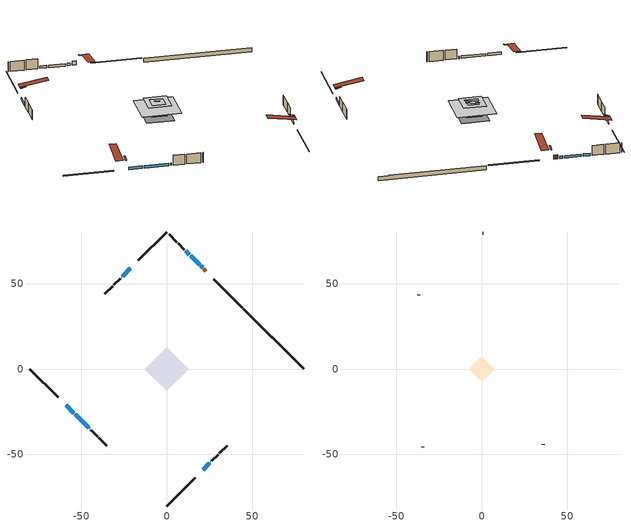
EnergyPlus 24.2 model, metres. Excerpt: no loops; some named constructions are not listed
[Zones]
conditioned space
 floor adiabatic (AdiabaticFloorConstruction): -12.82,0 0,12.82 12.82,0 0,-12.82 z3.2
 floor foundation (Slab1 construction): -9.17,0 0,9.17 9.17,0 0,-9.17 z-1.32
 floor foundation (Slab2 construction): -5.06,0 0,5.06 5.06,0 0,-5.06 z0
 wall outside (RimJoist1 construction): 0,-80.31 16.58,-63.73 / -80.31,0 -63.73,-16.58 / 0,80.31 -16.58,63.73 / 44.27,36.04 27.69,52.62 z0.76:1.06
 wall outside (AdiabaticWallConstruction 1): 22.88,57.43 21.66,58.65 z0.76:2.79
 wall outside (AdiabaticWallConstruction): 21.01,59.31 19.93,60.39 / -58.92,-21.39 -54.39,-25.92 / -21.39,58.92 -25.83,54.48 / 19.27,61.04 13.94,66.37 / 13.29,67.03 11.02,69.29 / 21.39,-58.92 24.94,-55.37 / -53.74,-26.58 -45.75,-34.57 / -45.09,-35.22 -44.94,-35.37 / -26.49,53.82 -26.64,53.68 / 25.6,-54.71 25.75,-54.57 z0.76:1.98
 wall outside (Wall1 construction): 26.4,-53.91 30.15,-50.16 / -44.29,-36.03 -40.54,-39.77 / -27.29,53.02 -31.04,49.28 / 10.37,69.95 6.62,73.69 z0.76:5.64
 wall outside (Wall2 construction): 30.8,-49.51 35.37,-44.94 / -39.88,-40.43 -35.32,-45 / -31.69,48.62 -36.26,44.05 / 5.96,74.35 1.39,78.92 z0.76:5.64
 wall foundation (FoundationWall1 construction): 44.93,35.38,-1.32 44.93,35.38,0.76 76.77,3.54,0.76 76.77,3.54,0.61 80.31,0,0.61 80.31,0,-1.32
 window (WindowConstruction 6): 21.01,59.31 19.93,60.38 z0.76:1.98
 window (WindowConstruction 1): -58.92,-21.39 -54.39,-25.92 z0.76:1.98
 window (WindowConstruction 2): -21.39,58.92 -25.83,54.48 z0.76:1.98
 window (WindowConstruction 3): 19.27,61.04 13.94,66.37 z0.76:1.98
 window (WindowConstruction 4): 13.29,67.03 11.02,69.29 z0.76:1.98
 window (WindowConstruction 5): 21.39,-58.92 24.94,-55.37 z0.76:1.98
 window (WindowConstruction): -53.74,-26.58 -45.75,-34.57 z0.76:1.98
 window (WindowConstruction 7): -45.09,-35.22 -44.94,-35.37 z0.76:1.98
 window (WindowConstruction 8): -26.49,53.82 -26.63,53.68 z0.76:1.98
 window (WindowConstruction 9): 25.6,-54.71 25.75,-54.57 z0.76:1.98
 door (Door): 22.88,57.43 21.66,58.65 z0.76:2.79
 ceiling adiabatic (AdiabaticFloorConstruction): 0,-12.82 12.82,0 0,12.82 -12.82,0 z3.2
attic - vented
 floor to conditioned space (Floor1 construction Reversed): -4.41,0 0,4.41 4.41,0 0,-4.41 z5.64
 floor to conditioned space (Floor2 construction Reversed): -3.65,0 0,3.65 3.65,0 0,-3.65 z5.64
 floor to conditioned space (Floor3 construction Reversed): -7.55,0 0,7.55 7.55,0 0,-7.55 z5.64
 floor to conditioned space (Floor5 construction Reversed): -1.77,0 0,1.77 1.77,0 0,-1.77 z5.64
 wall outside (Wall3 construction): 36.03,-44.28 36.11,-44.2 / -34.66,-45.65 -34.58,-45.74 / -36.92,43.39 -37,43.31 / 0.74,79.57 0.66,79.66 z0.76:5.64
 roof outside (Roof1 construction): 19.62,-60.69,5.64 10.22,-51.28,7.85 7.83,-53.67,7.85 17.24,-63.07,5.64; -60.69,-19.62,5.64 -51.28,-10.22,7.85 -53.67,-7.83,7.85 -63.07,-17.24,5.64; -19.62,60.69,5.64 -10.22,51.28,7.85 -7.83,53.67,7.85 -17.24,63.07,5.64; 24.65,55.66,5.64 15.24,46.26,7.85 17.63,43.87,7.85 27.03,53.28,5.64
 roof outside (Roof5 construction): 20.74,-59.58,5.64 19.01,-57.85,6.45 18.56,-58.31,6.45 20.28,-60.03,5.64; -59.58,-20.74,5.64 -57.85,-19.01,6.45 -58.31,-18.56,6.45 -60.03,-20.28,5.64; -20.74,59.58,5.64 -19.01,57.85,6.45 -18.56,58.31,6.45 -20.28,60.03,5.64; 23.54,56.78,5.64 21.81,55.05,6.45 22.27,54.6,6.45 23.99,56.32,5.64
[Material] Roughness=Rough; Thermal Absorptance=0.9
Name | Thickness {m} | Conductivity {W/m-K} | Density {kg/m3} | Specific Heat {J/kg-K} | Solar Absorptance | Visible Absorptance
ceiling loosefill ins | 0.254 | 0.0480833 | 16.02 | 1046.75 | 0.7 | 0.7
ceiling stud and cavity | 0.1397 | 0.149975 | 65.682 | 1177.47 | 0.7 | 0.7
ceiling stud and cavity 1 | 0.1397 | 0.151118 | 65.682 | 1177.47 | 0.7 | 0.7
ceiling stud and cavity 2 | 0.1397 | 0.149692 | 65.682 | 1177.47 | 0.7 | 0.7
ceiling stud and cavity 3 | 0.1397 | 0.15316 | 65.682 | 1177.47 | 0.7 | 0.7
gypsum board | 0.0127 | 0.160291 | 801 | 837.4 | 0.6 | 0.6
[Construction]
Floor1 construction: ceiling loosefill ins, ceiling stud and cavity, gypsum board
Floor2 construction: ceiling loosefill ins, ceiling stud and cavity 1, gypsum board
Floor3 construction: ceiling loosefill ins, ceiling stud and cavity 2, gypsum board
Floor5 construction: ceiling loosefill ins, ceiling stud and cavity 3, gypsum board
[EnergyManagementSystem:Program]
natural_vent_program: Set Tin = tin_s; Set Tout = tout_s; Set Wout = out_wt_s; Set Pbar = out_pb_s; Set Phiout = (@RhFnTdbWPb Tout Wout Pbar); Set MaxHR = 0.0115; Set Tnvsp = (htg_sp_s + clg_sp_s) / 2; Set NVavail = natural_vent_s; Set ClgSsnAvail = cool_season; Set Qnv = 0; Set Qwhf = 0; Set whole_house_fan_mix_act = 0; Set whole_house_fan_act = 0; If ((Wout < MaxHR) && (Tin > Tout) && (Tin > Tnvsp) && (ClgSsnAvail > 0)); Set WHF_Flow = 0; Set Adj = (Tin-Tnvsp)/(Tin-Tout); Set Adj = (@Min Adj 1); Set Adj = (@Max Adj 0); If (WHF_Flow > 0); Set Qwhf = WHF_Flow*Adj; Set whole_house_fan_mix_act = WHF_Flow*Adj; Set WHF_W = 0; Set whole_house_fan_act = WHF_W*Adj; ElseIf (NVavail > 0); Set NVArea = 0.0; Set Cs = 0.00019470014661827125; Set Cw = 3.2664744436838025e-05; Set Tdiff = Tin-Tout; Set dT = (@Abs Tdiff); Set Vwind = site_vw_s; Set SGNV = NVArea*Adj*((((Cs*dT)+(Cw*(Vwind^2)))^0.5)/1000); Set MaxNV = 6.898334644077314; Set Qnv = (@Min SGNV MaxNV); EndIf; EndIf; Set natural_vent_flow_act = Qnv; Set whole_house_fan_flow_act = Qwhf; Set natural_vent_program_Qnv = Qnv; Set natural_vent_program_Qwhf = Qwhf
total_airflows_program: Set total_infil_flow_rate = 0; Set total_mechvent_flow_rate = 0; Set total_natvent_flow_rate = 0; Set total_whf_flow_rate = 0; Set total_infil_flow_rate = total_infil_flow_rate + (infil_program_Qinf * 1); Set total_mechvent_flow_rate = total_mechvent_flow_rate + (infil_program_Qfan * 1); Set total_natvent_flow_rate = total_natvent_flow_rate + (natural_vent_program_Qnv * 1); Set total_whf_flow_rate = total_whf_flow_rate + (natural_vent_program_Qwhf * 1)
total_loads_program: Set loads_htg_tot = 0; Set loads_clg_tot = 0; If htg_load_cond > 0; Set loads_htg_tot = loads_htg_tot + (htg_load_cond - clg_load_cond) * 1.0; EndIf; Set loads_htg_tot = (@Max loads_htg_tot 0); If clg_load_cond > 0; Set loads_clg_tot = loads_clg_tot + (clg_load_cond - htg_load_cond) * 1.0; EndIf; Set loads_clg_tot = (@Max loads_clg_tot 0)
unit_heater_supply_fan_disaggregate_program: Set unit_heater_supply_fan_primary_htg = 0; If unit_heater_htg_coil_s > 0; Set unit_heater_supply_fan_primary_htg = unit_heater_supply_fan_s; EndIf
unmet_hours_program: Set htg_unmet_hours = 0; Set clg_unmet_hours = 0; Set unit_htg_unmet_hours = 0; If ((DayOfYear >= 1) && (DayOfYear <= 365)); Set unit_htg_unmet_hours = unit_htg_unmet_hours + conditioned_space_htg_unmet_s; If unit_htg_unmet_hours > htg_unmet_hours; Set htg_unmet_hours = unit_htg_unmet_hours; EndIf; EndIf; Set unit_clg_unmet_hours = 0; If ((DayOfYear >= 1) && (DayOfYear <= 365)); Set unit_clg_unmet_hours = unit_clg_unmet_hours + conditioned_space_clg_unmet_s; If unit_clg_unmet_hours > clg_unmet_hours; Set clg_unmet_hours = unit_clg_unmet_hours; EndIf; EndIf
water_heater_EC_adj: If WarmupFlag == 0; Set dhw_e_cons = water_heater_energy + water_heater_on_cycle_parasitic + water_heater_off_cycle_parasitic; Set water_heater_ec_adj_act = 0.0 * dhw_e_cons / 1; EndIf
[EnergyManagementSystem:ProgramCallingManager]
air_source_heat_pump_supply_fan_disaggregate_program_calling_manager: EndOfSystemTimestepBeforeHVACReporting; air_source_heat_pump_supply_fan_disaggregate_program
component_loads_program_calling_manager: EndOfZoneTimestepAfterZoneReporting; component_loads_program
fridge_schedule_program_calling_manager: BeginZoneTimestepAfterInitHeatBalance; fridge_schedule_program
infil_program_calling_manager: BeginZoneTimestepAfterInitHeatBalance; infil_program
natural_vent_program_calling_manager: BeginZoneTimestepAfterInitHeatBalance; natural_vent_program
total_airflows_program_calling_manager: EndOfZoneTimestepAfterZoneReporting; total_airflows_program
total_loads_program_calling_manager: EndOfZoneTimestepAfterZoneReporting; total_loads_program
unit_heater_supply_fan_disaggregate_program_calling_manager: EndOfSystemTimestepBeforeHVACReporting; unit_heater_supply_fan_disaggregate_program
unmet_hours_program_calling_manager: EndOfZoneTimestepBeforeZoneReporting; unmet_hours_program
water_heater_EC_adj_ProgramManager: EndOfSystemTimestepBeforeHVACReporting; water_heater_EC_adj
[EnergyManagementSystem:OutputVariable] Type of Data in Variable=Summed
Name | EMS Variable | Update Frequency | EMS Program or Subroutine | Units
air source heat pump supply fan disaggregate clg | air_source_heat_pump_supply_fan_clg | SystemTimestep | air_source_heat_pump_supply_fan_disaggregate_program | J
air source heat pump supply fan disaggregate htg backup | air_source_heat_pump_supply_fan_backup_htg | SystemTimestep | air_source_heat_pump_supply_fan_disaggregate_program | J
air source heat pump supply fan disaggregate htg primary | air_source_heat_pump_supply_fan_primary_htg | SystemTimestep | air_source_heat_pump_supply_fan_disaggregate_program | J
unit heater supply fan disaggregate htg primary | unit_heater_supply_fan_primary_htg | SystemTimestep | unit_heater_supply_fan_disaggregate_program | J
loads_htg_tot_peakload_outvar; loads_htg_tot_annual_outvar; Energy Management System Output Variable 1; Energy Management System Output Variable 45 | loads_htg_tot | ZoneTimestep | total_loads_program | J
loads_clg_tot_peakload_outvar; loads_clg_tot_annual_outvar; Energy Management System Output Variable 2; Energy Management System Output Variable 46 | loads_clg_tot | ZoneTimestep | total_loads_program | J
htg_unmet_hours_annual_outvar; Energy Management System Output Variable 3 | htg_unmet_hours | ZoneTimestep | unmet_hours_program | hr
clg_unmet_hours_annual_outvar; Energy Management System Output Variable 4 | clg_unmet_hours | ZoneTimestep | unmet_hours_program | hr
loads_htg_roofs_annual_outvar; Energy Management System Output Variable 5 | loads_htg_roofs | ZoneTimestep | component_loads_program | J
loads_htg_ceilings_annual_outvar; Energy Management System Output Variable 6 | loads_htg_ceilings | ZoneTimestep | component_loads_program | J
loads_htg_walls_annual_outvar; Energy Management System Output Variable 7 | loads_htg_walls | ZoneTimestep | component_loads_program | J
loads_htg_rim_joists_annual_outvar; Energy Management System Output Variable 8 | loads_htg_rim_joists | ZoneTimestep | component_loads_program | J
loads_htg_foundation_walls_annual_outvar; Energy Management System Output Variable 9 | loads_htg_foundation_walls | ZoneTimestep | component_loads_program | J
loads_htg_doors_annual_outvar; Energy Management System Output Variable 10 | loads_htg_doors | ZoneTimestep | component_loads_program | J
loads_htg_windows_conduction_annual_outvar; Energy Management System Output Variable 11 | loads_htg_windows_conduction | ZoneTimestep | component_loads_program | J
loads_htg_windows_solar_annual_outvar; Energy Management System Output Variable 12 | loads_htg_windows_solar | ZoneTimestep | component_loads_program | J
loads_htg_skylights_conduction_annual_outvar; Energy Management System Output Variable 13 | loads_htg_skylights_conduction | ZoneTimestep | component_loads_program | J
loads_htg_skylights_solar_annual_outvar; Energy Management System Output Variable 14 | loads_htg_skylights_solar | ZoneTimestep | component_loads_program | J
loads_htg_floors_annual_outvar; Energy Management System Output Variable 15 | loads_htg_floors | ZoneTimestep | component_loads_program | J
loads_htg_slabs_annual_outvar; Energy Management System Output Variable 16 | loads_htg_slabs | ZoneTimestep | component_loads_program | J
loads_htg_internal_mass_annual_outvar; Energy Management System Output Variable 17 | loads_htg_internal_mass | ZoneTimestep | component_loads_program | J
loads_htg_infil_annual_outvar; Energy Management System Output Variable 18 | loads_htg_infil | ZoneTimestep | component_loads_program | J
loads_htg_natvent_annual_outvar; Energy Management System Output Variable 19 | loads_htg_natvent | ZoneTimestep | component_loads_program | J
loads_htg_mechvent_annual_outvar; Energy Management System Output Variable 20 | loads_htg_mechvent | ZoneTimestep | component_loads_program | J
loads_htg_whf_annual_outvar; Energy Management System Output Variable 21 | loads_htg_whf | ZoneTimestep | component_loads_program | J
loads_htg_ducts_annual_outvar; Energy Management System Output Variable 22 | loads_htg_ducts | ZoneTimestep | component_loads_program | J
loads_htg_intgains_annual_outvar; Energy Management System Output Variable 23 | loads_htg_intgains | ZoneTimestep | component_loads_program | J
loads_htg_lighting_annual_outvar; Energy Management System Output Variable 24 | loads_htg_lighting | ZoneTimestep | component_loads_program | J
loads_clg_roofs_annual_outvar; Energy Management System Output Variable 25 | loads_clg_roofs | ZoneTimestep | component_loads_program | J
loads_clg_ceilings_annual_outvar; Energy Management System Output Variable 26 | loads_clg_ceilings | ZoneTimestep | component_loads_program | J
loads_clg_walls_annual_outvar; Energy Management System Output Variable 27 | loads_clg_walls | ZoneTimestep | component_loads_program | J
loads_clg_rim_joists_annual_outvar; Energy Management System Output Variable 28 | loads_clg_rim_joists | ZoneTimestep | component_loads_program | J
loads_clg_foundation_walls_annual_outvar; Energy Management System Output Variable 29 | loads_clg_foundation_walls | ZoneTimestep | component_loads_program | J
loads_clg_doors_annual_outvar; Energy Management System Output Variable 30 | loads_clg_doors | ZoneTimestep | component_loads_program | J
loads_clg_windows_conduction_annual_outvar; Energy Management System Output Variable 31 | loads_clg_windows_conduction | ZoneTimestep | component_loads_program | J
loads_clg_windows_solar_annual_outvar; Energy Management System Output Variable 32 | loads_clg_windows_solar | ZoneTimestep | component_loads_program | J
loads_clg_skylights_conduction_annual_outvar; Energy Management System Output Variable 33 | loads_clg_skylights_conduction | ZoneTimestep | component_loads_program | J
loads_clg_skylights_solar_annual_outvar; Energy Management System Output Variable 34 | loads_clg_skylights_solar | ZoneTimestep | component_loads_program | J
loads_clg_floors_annual_outvar; Energy Management System Output Variable 35 | loads_clg_floors | ZoneTimestep | component_loads_program | J
loads_clg_slabs_annual_outvar; Energy Management System Output Variable 36 | loads_clg_slabs | ZoneTimestep | component_loads_program | J
loads_clg_internal_mass_annual_outvar; Energy Management System Output Variable 37 | loads_clg_internal_mass | ZoneTimestep | component_loads_program | J
loads_clg_infil_annual_outvar; Energy Management System Output Variable 38 | loads_clg_infil | ZoneTimestep | component_loads_program | J
loads_clg_natvent_annual_outvar; Energy Management System Output Variable 39 | loads_clg_natvent | ZoneTimestep | component_loads_program | J
loads_clg_mechvent_annual_outvar; Energy Management System Output Variable 40 | loads_clg_mechvent | ZoneTimestep | component_loads_program | J
loads_clg_whf_annual_outvar; Energy Management System Output Variable 41 | loads_clg_whf | ZoneTimestep | component_loads_program | J
loads_clg_ducts_annual_outvar; Energy Management System Output Variable 42 | loads_clg_ducts | ZoneTimestep | component_loads_program | J
loads_clg_intgains_annual_outvar; Energy Management System Output Variable 43 | loads_clg_intgains | ZoneTimestep | component_loads_program | J
loads_clg_lighting_annual_outvar; Energy Management System Output Variable 44 | loads_clg_lighting | ZoneTimestep | component_loads_program | J
[Schedule:Day:Interval]
interior lighting schedule day 2: No, 01:00, 0.0927273, 04:00, 0.0772727, 05:00, 0.085, 06:00, 0.139091, 07:00, 0.231818, 08:00, 0.293636, 10:00, 0.316818, 11:00, 0.301364, 12:00, 0.285909, 13:00, 0.278182, 14:00, 0.270455, 15:00, 0.285909, 16:00, 0.316818, 17:00, 0.386364, 18:00, 0.502273, 19:00, 0.664545, 20:00, 0.819091, 21:00, 0.85, 22:00, 0.610455, 23:00, 0.309091, 24:00, 0.139091
interior lighting schedule day 3: No, 01:00, 0.0845455, 04:00, 0.0704545, 05:00, 0.0775, 06:00, 0.126818, 07:00, 0.211364, 08:00, 0.267727, 10:00, 0.288864, 11:00, 0.274773, 12:00, 0.260682, 13:00, 0.253636, 14:00, 0.246591, 15:00, 0.260682, 16:00, 0.288864, 17:00, 0.352273, 18:00, 0.457955, 19:00, 0.605909, 20:00, 0.746818, 21:00, 0.775, 22:00, 0.556591, 23:00, 0.281818, 24:00, 0.126818
interior lighting schedule day 4: No, 01:00, 0.0763636, 04:00, 0.0636364, 05:00, 0.07, 06:00, 0.114545, 07:00, 0.190909, 08:00, 0.241818, 10:00, 0.260909, 11:00, 0.248182, 12:00, 0.235455, 13:00, 0.229091, 14:00, 0.222727, 15:00, 0.235455, 16:00, 0.260909, 17:00, 0.318182, 18:00, 0.413636, 19:00, 0.547273, 20:00, 0.674545, 21:00, 0.7, 22:00, 0.502727, 23:00, 0.254545, 24:00, 0.114545
interior lighting schedule day 5: No, 01:00, 0.0727273, 04:00, 0.0606061, 05:00, 0.0666667, 06:00, 0.109091, 07:00, 0.181818, 08:00, 0.230303, 10:00, 0.248485, 11:00, 0.236364, 12:00, 0.224242, 13:00, 0.218182, 14:00, 0.212121, 15:00, 0.224242, 16:00, 0.248485, 17:00, 0.30303, 18:00, 0.393939, 19:00, 0.521212, 20:00, 0.642424, 21:00, 0.666667, 22:00, 0.478788, 23:00, 0.242424, 24:00, 0.109091
interior lighting schedule day 6: No, 01:00, 0.0745455, 04:00, 0.0621212, 05:00, 0.0683333, 06:00, 0.111818, 07:00, 0.186364, 08:00, 0.236061, 10:00, 0.254697, 11:00, 0.242273, 12:00, 0.229848, 13:00, 0.223636, 14:00, 0.217424, 15:00, 0.229848, 16:00, 0.254697, 17:00, 0.310606, 18:00, 0.403788, 19:00, 0.534242, 20:00, 0.658485, 21:00, 0.683333, 22:00, 0.490758, 23:00, 0.248485, 24:00, 0.111818
interior lighting schedule day 7: No, 01:00, 0.08, 04:00, 0.0666667, 05:00, 0.0733333, 06:00, 0.12, 07:00, 0.2, 08:00, 0.253333, 10:00, 0.273333, 11:00, 0.26, 12:00, 0.246667, 13:00, 0.24, 14:00, 0.233333, 15:00, 0.246667, 16:00, 0.273333, 17:00, 0.333333, 18:00, 0.433333, 19:00, 0.573333, 20:00, 0.706667, 21:00, 0.733333, 22:00, 0.526667, 23:00, 0.266667, 24:00, 0.12
interior lighting schedule day 8: No, 01:00, 0.0890909, 04:00, 0.0742424, 05:00, 0.0816667, 06:00, 0.133636, 07:00, 0.222727, 08:00, 0.282121, 10:00, 0.304394, 11:00, 0.289545, 12:00, 0.274697, 13:00, 0.267273, 14:00, 0.259848, 15:00, 0.274697, 16:00, 0.304394, 17:00, 0.371212, 18:00, 0.482576, 19:00, 0.638485, 20:00, 0.78697, 21:00, 0.816667, 22:00, 0.586515, 23:00, 0.29697, 24:00, 0.133636
interior lighting schedule day 9: No, 01:00, 0.0972727, 04:00, 0.0810606, 05:00, 0.0891667, 06:00, 0.145909, 07:00, 0.243182, 08:00, 0.30803, 10:00, 0.332348, 11:00, 0.316136, 12:00, 0.299924, 13:00, 0.291818, 14:00, 0.283712, 15:00, 0.299924, 16:00, 0.332348, 17:00, 0.405303, 18:00, 0.526894, 19:00, 0.697121, 20:00, 0.859242, 21:00, 0.891667, 22:00, 0.640379, 23:00, 0.324242, 24:00, 0.145909
interior lighting schedule day 10: No, 01:00, 0.105455, 04:00, 0.0878788, 05:00, 0.0966667, 06:00, 0.158182, 07:00, 0.263636, 08:00, 0.333939, 10:00, 0.360303, 11:00, 0.342727, 12:00, 0.325152, 13:00, 0.316364, 14:00, 0.307576, 15:00, 0.325152, 16:00, 0.360303, 17:00, 0.439394, 18:00, 0.571212, 19:00, 0.755758, 20:00, 0.931515, 21:00, 0.966667, 22:00, 0.694242, 23:00, 0.351515, 24:00, 0.158182
interior lighting schedule day 11: No, 01:00, 0.109091, 04:00, 0.0909091, 05:00, 0.1, 06:00, 0.163636, 07:00, 0.272727, 08:00, 0.345455, 10:00, 0.372727, 11:00, 0.354545, 12:00, 0.336364, 13:00, 0.327273, 14:00, 0.318182, 15:00, 0.336364, 16:00, 0.372727, 17:00, 0.454545, 18:00, 0.590909, 19:00, 0.781818, 20:00, 0.963636, 21:00, 1, 22:00, 0.718182, 23:00, 0.363636, 24:00, 0.163636
occupants schedule day: No, 05:00, 0.426829, 06:00, 0.719512, 07:00, 1, 08:00, 0.670732, 09:00, 0.329268, 14:00, 0.170732, 15:00, 0.231707, 16:00, 0.329268, 17:00, 0.5, 18:00, 0.670732, 19:00, 0.829268, 21:00, 1, 22:00, 0.853659, 23:00, 0.646341, 24:00, 0.426829
occupants schedule default day; clothes dryer schedule default day; cooking range schedule default day; misc plug loads schedule default day; general water use schedule default day; clothes dryer exhaust 0 schedule default day; cooling season schedule day; cooling season schedule day 2; cooling season schedule default day; exterior lighting schedule default day; natural vent schedule default day: No, 24:00, 0
clothes dryer schedule day; clothes dryer exhaust 0 schedule day: No, 01:00, 0.123457, 02:00, 0.0740741, 03:00, 0.0493827, 04:00, 0.0246914, 05:00, 0.0493827, 06:00, 0.0740741, 07:00, 0.197531, 08:00, 0.395062, 09:00, 0.592593, 10:00, 0.839506, 11:00, 0.962963, 12:00, 1, 13:00, 0.91358, 14:00, 0.82716, 15:00, 0.716049, 16:00, 0.753086, 17:00, 0.679012, 18:00, 0.666667, 20:00, 0.62963, 21:00, 0.641975, 22:00, 0.666667, 23:00, 0.54321, 24:00, 0.296296
cooking range schedule day: No, 05:00, 0.0597015, 06:00, 0.11194, 07:00, 0.171642, 08:00, 0.291045, 11:00, 0.343284, 12:00, 0.402985, 13:00, 0.462687, 14:00, 0.343284, 15:00, 0.291045, 16:00, 0.402985, 17:00, 0.567164, 18:00, 1, 19:00, 0.850746, 20:00, 0.432836, 21:00, 0.291045, 22:00, 0.231343, 23:00, 0.171642, 24:00, 0.11194
misc plug loads schedule day: No, 06:00, 0.705882, 07:00, 0.745098, 08:00, 0.803922, 15:00, 0.823529, 16:00, 0.862745, 17:00, 0.921569, 18:00, 0.980392, 19:00, 1, 20:00, 0.980392, 21:00, 0.941176, 22:00, 0.862745, 23:00, 0.784314, 24:00, 0.72549
general water use schedule day: No, 01:00, 0.315068, 03:00, 0.287671, 04:00, 0.342466, 05:00, 0.369863, 06:00, 0.520548, 07:00, 0.60274, 08:00, 0.534247, 10:00, 0.506849, 11:00, 0.465753, 14:00, 0.479452, 15:00, 0.534247, 16:00, 0.589041, 17:00, 0.69863, 18:00, 0.876712, 19:00, 0.890411, 20:00, 0.986301, 21:00, 1, 22:00, 0.863014, 23:00, 0.616438, 24:00, 0.465753
cooling season schedule day 1: No, 24:00, 1
exterior lighting schedule day: No, 01:00, 0.566667, 03:00, 0.524167, 05:00, 0.495833, 06:00, 0.5525, 07:00, 0.623333, 08:00, 0.580833, 09:00, 0.439167, 10:00, 0.354167, 12:00, 0.34, 13:00, 0.354167, 14:00, 0.396667, 15:00, 0.425, 16:00, 0.495833, 17:00, 0.623333, 18:00, 0.793333, 19:00, 0.906667, 20:00, 0.963333, 21:00, 0.991667, 22:00, 0.920833, 23:00, 0.793333, 24:00, 0.665833
exterior lighting schedule day 1: No, 01:00, 0.528571, 03:00, 0.488929, 05:00, 0.4625, 06:00, 0.515357, 07:00, 0.581429, 08:00, 0.541786, 09:00, 0.409643, 10:00, 0.330357, 12:00, 0.317143, 13:00, 0.330357, 14:00, 0.37, 15:00, 0.396429, 16:00, 0.4625, 17:00, 0.581429, 18:00, 0.74, 19:00, 0.845714, 20:00, 0.898571, 21:00, 0.925, 22:00, 0.858929, 23:00, 0.74, 24:00, 0.621071
exterior lighting schedule day 10: No, 01:00, 0.552381, 03:00, 0.510952, 05:00, 0.483333, 06:00, 0.538571, 07:00, 0.607619, 08:00, 0.56619, 09:00, 0.428095, 10:00, 0.345238, 12:00, 0.331429, 13:00, 0.345238, 14:00, 0.386667, 15:00, 0.414286, 16:00, 0.483333, 17:00, 0.607619, 18:00, 0.773333, 19:00, 0.88381, 20:00, 0.939048, 21:00, 0.966667, 22:00, 0.897619, 23:00, 0.773333, 24:00, 0.649048
exterior lighting schedule day 11: No, 01:00, 0.571429, 03:00, 0.528571, 05:00, 0.5, 06:00, 0.557143, 07:00, 0.628571, 08:00, 0.585714, 09:00, 0.442857, 10:00, 0.357143, 12:00, 0.342857, 13:00, 0.357143, 14:00, 0.4, 15:00, 0.428571, 16:00, 0.5, 17:00, 0.628571, 18:00, 0.8, 19:00, 0.914286, 20:00, 0.971429, 21:00, 1, 22:00, 0.928571, 23:00, 0.8, 24:00, 0.671429
exterior lighting schedule day 2: No, 01:00, 0.485714, 03:00, 0.449286, 05:00, 0.425, 06:00, 0.473571, 07:00, 0.534286, 08:00, 0.497857, 09:00, 0.376429, 10:00, 0.303571, 12:00, 0.291429, 13:00, 0.303571, 14:00, 0.34, 15:00, 0.364286, 16:00, 0.425, 17:00, 0.534286, 18:00, 0.68, 19:00, 0.777143, 20:00, 0.825714, 21:00, 0.85, 22:00, 0.789286, 23:00, 0.68, 24:00, 0.570714
exterior lighting schedule day 3: No, 01:00, 0.442857, 03:00, 0.409643, 05:00, 0.3875, 06:00, 0.431786, 07:00, 0.487143, 08:00, 0.453929, 09:00, 0.343214, 10:00, 0.276786, 12:00, 0.265714, 13:00, 0.276786, 14:00, 0.31, 15:00, 0.332143, 16:00, 0.3875, 17:00, 0.487143, 18:00, 0.62, 19:00, 0.708571, 20:00, 0.752857, 21:00, 0.775, 22:00, 0.719643, 23:00, 0.62, 24:00, 0.520357
exterior lighting schedule day 4: No, 01:00, 0.4, 03:00, 0.37, 05:00, 0.35, 06:00, 0.39, 07:00, 0.44, 08:00, 0.41, 09:00, 0.31, 10:00, 0.25, 12:00, 0.24, 13:00, 0.25, 14:00, 0.28, 15:00, 0.3, 16:00, 0.35, 17:00, 0.44, 18:00, 0.56, 19:00, 0.64, 20:00, 0.68, 21:00, 0.7, 22:00, 0.65, 23:00, 0.56, 24:00, 0.47
exterior lighting schedule day 5: No, 01:00, 0.380952, 03:00, 0.352381, 05:00, 0.333333, 06:00, 0.371429, 07:00, 0.419048, 08:00, 0.390476, 09:00, 0.295238, 10:00, 0.238095, 12:00, 0.228571, 13:00, 0.238095, 14:00, 0.266667, 15:00, 0.285714, 16:00, 0.333333, 17:00, 0.419048, 18:00, 0.533333, 19:00, 0.609524, 20:00, 0.647619, 21:00, 0.666667, 22:00, 0.619048, 23:00, 0.533333, 24:00, 0.447619
exterior lighting schedule day 6: No, 01:00, 0.390476, 03:00, 0.36119, 05:00, 0.341667, 06:00, 0.380714, 07:00, 0.429524, 08:00, 0.400238, 09:00, 0.302619, 10:00, 0.244048, 12:00, 0.234286, 13:00, 0.244048, 14:00, 0.273333, 15:00, 0.292857, 16:00, 0.341667, 17:00, 0.429524, 18:00, 0.546667, 19:00, 0.624762, 20:00, 0.66381, 21:00, 0.683333, 22:00, 0.634524, 23:00, 0.546667, 24:00, 0.45881
exterior lighting schedule day 7: No, 01:00, 0.419048, 03:00, 0.387619, 05:00, 0.366667, 06:00, 0.408571, 07:00, 0.460952, 08:00, 0.429524, 09:00, 0.324762, 10:00, 0.261905, 12:00, 0.251429, 13:00, 0.261905, 14:00, 0.293333, 15:00, 0.314286, 16:00, 0.366667, 17:00, 0.460952, 18:00, 0.586667, 19:00, 0.670476, 20:00, 0.712381, 21:00, 0.733333, 22:00, 0.680952, 23:00, 0.586667, 24:00, 0.492381
exterior lighting schedule day 8: No, 01:00, 0.466667, 03:00, 0.431667, 05:00, 0.408333, 06:00, 0.455, 07:00, 0.513333, 08:00, 0.478333, 09:00, 0.361667, 10:00, 0.291667, 12:00, 0.28, 13:00, 0.291667, 14:00, 0.326667, 15:00, 0.35, 16:00, 0.408333, 17:00, 0.513333, 18:00, 0.653333, 19:00, 0.746667, 20:00, 0.793333, 21:00, 0.816667, 22:00, 0.758333, 23:00, 0.653333, 24:00, 0.548333
exterior lighting schedule day 9: No, 01:00, 0.509524, 03:00, 0.47131, 05:00, 0.445833, 06:00, 0.496786, 07:00, 0.560476, 08:00, 0.522262, 09:00, 0.394881, 10:00, 0.318452, 12:00, 0.305714, 13:00, 0.318452, 14:00, 0.356667, 15:00, 0.382143, 16:00, 0.445833, 17:00, 0.560476, 18:00, 0.713333, 19:00, 0.815238, 20:00, 0.86619, 21:00, 0.891667, 22:00, 0.827976, 23:00, 0.713333, 24:00, 0.59869
[Schedule:Week:Daily]
clothes dryer exhaust 0 schedule Week Rule - Jan1-Dec31: clothes dryer exhaust 0 schedule day, clothes dryer exhaust 0 schedule day, clothes dryer exhaust 0 schedule day, clothes dryer exhaust 0 schedule day, clothes dryer exhaust 0 schedule day, clothes dryer exhaust 0 schedule day, clothes dryer exhaust 0 schedule day, clothes dryer exhaust 0 schedule default day, clothes dryer exhaust 0 schedule default day, clothes dryer exhaust 0 schedule default day, clothes dryer exhaust 0 schedule default day, clothes dryer exhaust 0 schedule default day
cooling season schedule Week Rule - Jan1-May26: cooling season schedule day, cooling season schedule day, cooling season schedule day, cooling season schedule day, cooling season schedule day, cooling season schedule day, cooling season schedule day, cooling season schedule default day, cooling season schedule default day, cooling season schedule default day, cooling season schedule default day, cooling season schedule default day
cooling season schedule Week Rule - May27-Jun2: cooling season schedule day, cooling season schedule day, cooling season schedule day, cooling season schedule day, cooling season schedule day, cooling season schedule day 1, cooling season schedule day 1, cooling season schedule default day, cooling season schedule default day, cooling season schedule default day, cooling season schedule default day, cooling season schedule default day
cooling season schedule Week Rule - Jun3-Sep29: cooling season schedule day 1, cooling season schedule day 1, cooling season schedule day 1, cooling season schedule day 1, cooling season schedule day 1, cooling season schedule day 1, cooling season schedule day 1, cooling season schedule default day, cooling season schedule default day, cooling season schedule default day, cooling season schedule default day, cooling season schedule default day
cooling season schedule Week Rule - Sep30-Oct6: cooling season schedule day 1, cooling season schedule day 2, cooling season schedule day 2, cooling season schedule day 2, cooling season schedule day 2, cooling season schedule day 2, cooling season schedule day 2, cooling season schedule default day, cooling season schedule default day, cooling season schedule default day, cooling season schedule default day, cooling season schedule default day
cooling season schedule Week Rule - Oct7-Dec31: cooling season schedule day 2, cooling season schedule day 2, cooling season schedule day 2, cooling season schedule day 2, cooling season schedule day 2, cooling season schedule day 2, cooling season schedule day 2, cooling season schedule default day, cooling season schedule default day, cooling season schedule default day, cooling season schedule default day, cooling season schedule default day
natural vent schedule Week Rule - Jan1-Dec31: natural vent schedule default day, natural vent schedule default day, natural vent schedule default day, natural vent schedule default day, natural vent schedule default day, natural vent schedule default day, natural vent schedule default day, natural vent schedule default day, natural vent schedule default day, natural vent schedule default day, natural vent schedule default day, natural vent schedule default day
[Schedule:Year]
clothes dryer exhaust 0 schedule: clothes dryer exhaust 0 schedule Week Rule - Jan1-Dec31, 1, 1, 12, 31
cooling season schedule: cooling season schedule Week Rule - Jan1-May26, 1, 1, 5, 26, cooling season schedule Week Rule - May27-Jun2, 5, 27, 6, 2, cooling season schedule Week Rule - Jun3-Sep29, 6, 3, 9, 29, cooling season schedule Week Rule - Sep30-Oct6, 9, 30, 10, 6, cooling season schedule Week Rule - Oct7-Dec31, 10, 7, 12, 31
natural vent schedule: natural vent schedule Week Rule - Jan1-Dec31, 1, 1, 12, 31
